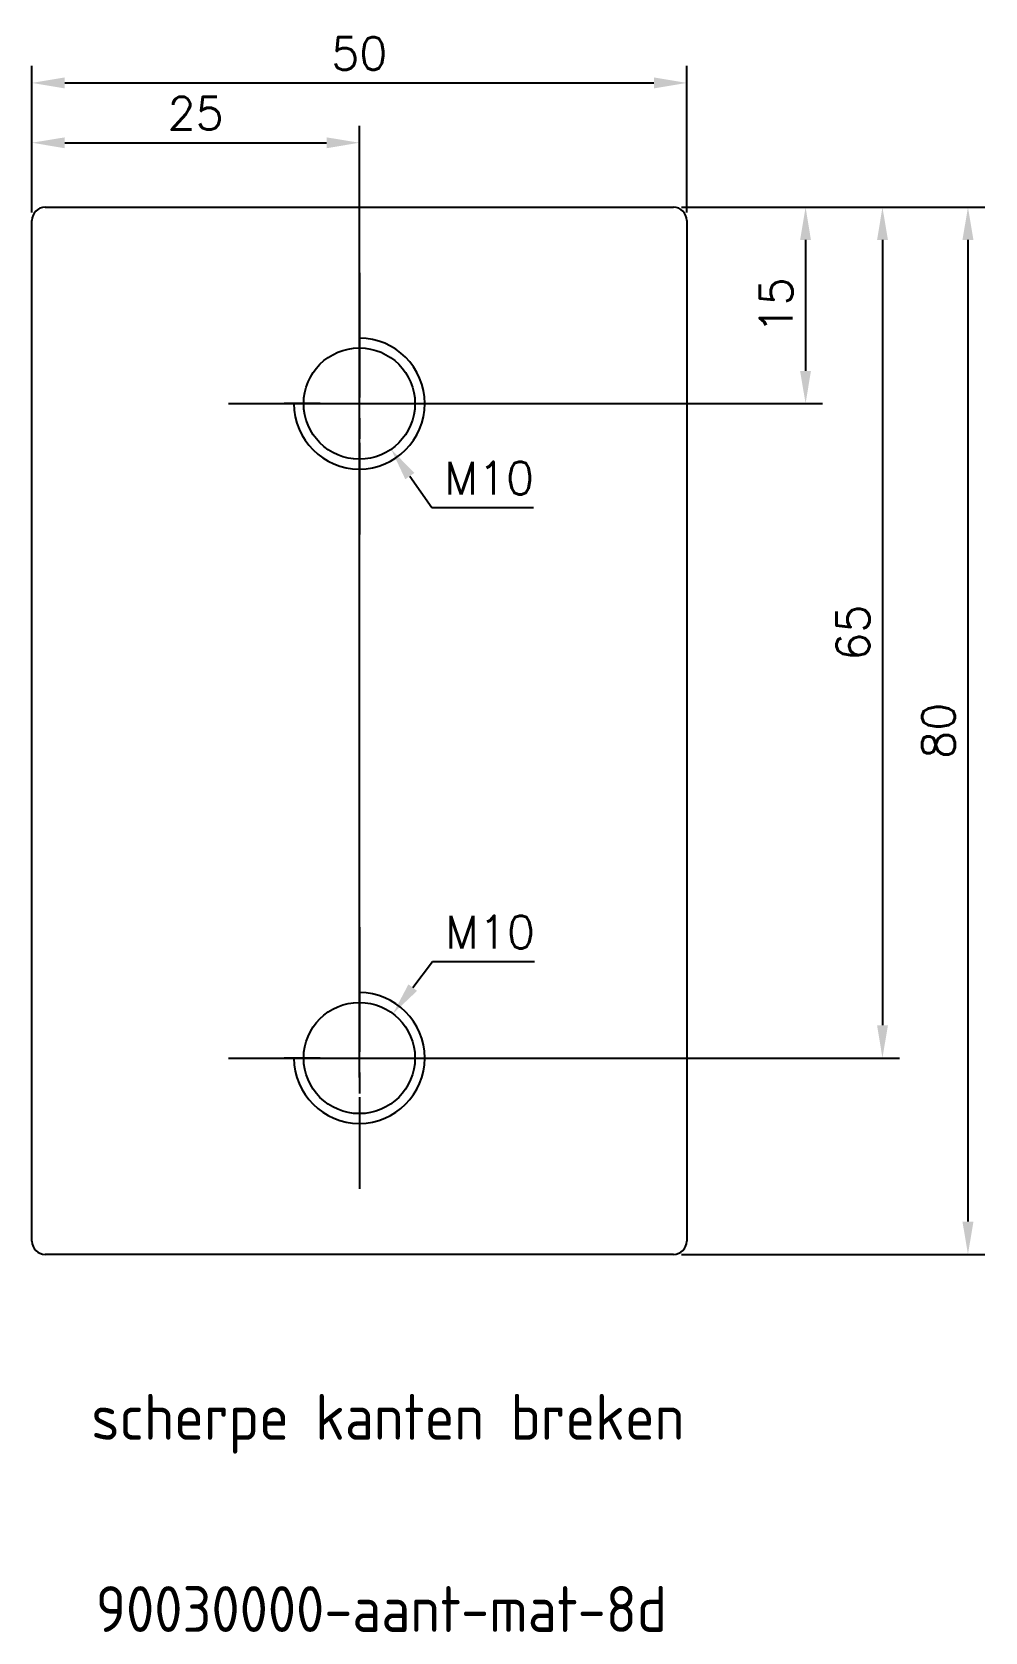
# Model space of a CAD drawing. Extents: x 2756 to 2828, y 46 to 168.
import ezdxf

# ---------------------------------------------------------------- set-up
doc = ezdxf.new("R2010")
doc.units = 0
doc.header["$LTSCALE"] = 0.5
doc.linetypes.add('Aslijn', pattern=[28.575, 19.05, -3.175, 3.175, -3.175])
doc.layers.get('0').update_dxf_attribs({"linetype": 'CONTINUOUS'})
doc.layers.get('DEFPOINTS').update_dxf_attribs({"linetype": 'CONTINUOUS'})
for name, color, linetype in [('50VOL', 13, 'CONTINUOUS'), ('70VOL', 5, 'CONTINUOUS'), ('7A', 4, 'Aslijn'), ('BRANDLIJN', 93, 'CONTINUOUS')]:
    doc.layers.add(name, color=color, linetype=linetype)
doc.styles.add('ROMANS', font='romans.shx')
doc.styles.get("Standard").update_dxf_attribs({"font": 'isocp.shx'})
doc.dimstyles.new('1_OP_01$0', dxfattribs={"dimtxt": 2.5, "dimasz": 2.5, "dimexe": 1.3, "dimexo": 0.6, "dimgap": 1, "dimtad": 1, "dimdec": 1, "dimdsep": 46, "dimtxsty": 'ROMANS', "dimcen": 2.5, "dimclrd": 150, "dimclre": 150, "dimclrt": 5, "dimadec": 0, "dimazin": 0, "dimtfac": 1, "dimtdec": 1, "dimtmove": 0, "dimatfit": 3, "dimfxl": 0, "dimtolj": 1, "dimtzin": 0, "dimarcsym": 0})
doc.dimstyles.new('1_OP_01$3', dxfattribs={"dimtxt": 2.5, "dimasz": 2.5, "dimexe": 1.3, "dimexo": 0.6, "dimgap": 1, "dimtad": 1, "dimtoh": 1, "dimdec": 1, "dimdsep": 46, "dimtxsty": 'ROMANS', "dimcen": -1.5, "dimclrd": 150, "dimclre": 150, "dimclrt": 5, "dimadec": 0, "dimazin": 0, "dimtfac": 1, "dimtdec": 1, "dimtofl": 0, "dimtmove": 0, "dimatfit": 0, "dimfxl": 0, "dimtolj": 1, "dimtzin": 0, "dimarcsym": 0})

# ---------------------------------------------------------------- blocks, each defined once
blk = doc.blocks.new('MA10')
blk.add_circle((0, 0), 4.25)
at = {"color": 3}
blk.add_arc((0, 0), 5, 180, 90, dxfattribs=at)
at = {"layer": '7A'}
for p, q in [((0, 10), (0, -10)), ((-10, 0), (10, 0))]:
    blk.add_line(p, q, dxfattribs=at)
blk = doc.blocks.new('*D2')
at = {"layer": '70VOL', "color": 150, "lineweight": -2}
for p, q in [((2755.58, 154.52), (2755.58, 165.72)), ((2805.58, 154.52), (2805.58, 165.72)), ((2758.08, 164.42), (2803.08, 164.42))]:
    blk.add_line(p, q, dxfattribs=at)
at = {"layer": '70VOL', "color": 150}
for points in [[(2758.08, 164.84), (2758.08, 164), (2755.58, 164.42)], [(2803.08, 164.84), (2803.08, 164), (2805.58, 164.42)]]:
    blk.add_solid(points, dxfattribs=at)
at = {"layer": 'DEFPOINTS', "color": 0}
for p in [(2805.58, 164.42), (2755.58, 153.92), (2805.58, 153.92)]:
    blk.add_point(p, dxfattribs=at)
at = {"layer": '70VOL', "color": 5, "insert": (2780.58, 166.67), "char_height": 2.5, "attachment_point": 5, "style": 'ROMANS'}
blk.add_mtext('\\A1;50', dxfattribs=at)
blk = doc.blocks.new('*D3')
at = {"layer": '70VOL', "color": 150, "lineweight": -2}
for p, q in [((2755.58, 154.52), (2755.58, 161.15)), ((2780.58, 90.52), (2780.58, 161.15)), ((2758.08, 159.85), (2778.08, 159.85))]:
    blk.add_line(p, q, dxfattribs=at)
at = {"layer": '70VOL', "color": 150}
for points in [[(2758.08, 160.26), (2758.08, 159.43), (2755.58, 159.85)], [(2778.08, 160.26), (2778.08, 159.43), (2780.58, 159.85)]]:
    blk.add_solid(points, dxfattribs=at)
at = {"layer": 'DEFPOINTS', "color": 0}
for p in [(2780.58, 159.85), (2755.58, 153.92), (2780.58, 89.92)]:
    blk.add_point(p, dxfattribs=at)
at = {"layer": '70VOL', "color": 5, "insert": (2768.08, 162.1), "char_height": 2.5, "attachment_point": 5, "style": 'ROMANS'}
blk.add_mtext('\\A1;25', dxfattribs=at)
blk = doc.blocks.new('*D4')
at = {"layer": '70VOL', "color": 150, "lineweight": -2}
for p, q in [((2805.18, 154.92), (2815.96, 154.92)), ((2814.66, 152.42), (2814.66, 142.42)), ((2781.18, 139.92), (2815.96, 139.92))]:
    blk.add_line(p, q, dxfattribs=at)
at = {"layer": '70VOL', "color": 150}
for points in [[(2814.24, 152.42), (2815.07, 152.42), (2814.66, 154.92)], [(2814.24, 142.42), (2815.07, 142.42), (2814.66, 139.92)]]:
    blk.add_solid(points, dxfattribs=at)
at = {"layer": 'DEFPOINTS', "color": 0}
for p in [(2804.58, 154.92), (2780.58, 139.92), (2814.66, 139.92)]:
    blk.add_point(p, dxfattribs=at)
at = {"layer": '70VOL', "color": 5, "insert": (2812.41, 147.42), "char_height": 2.5, "attachment_point": 5, "rotation": 90, "style": 'ROMANS'}
blk.add_mtext('\\A1;15', dxfattribs=at)
blk = doc.blocks.new('*D5')
at = {"layer": '70VOL', "color": 150, "lineweight": -2}
for p, q in [((2805.18, 154.92), (2821.83, 154.92)), ((2820.53, 152.42), (2820.53, 92.42)), ((2781.18, 89.92), (2821.83, 89.92))]:
    blk.add_line(p, q, dxfattribs=at)
at = {"layer": '70VOL', "color": 150}
for points in [[(2820.12, 152.42), (2820.95, 152.42), (2820.53, 154.92)], [(2820.12, 92.42), (2820.95, 92.42), (2820.53, 89.92)]]:
    blk.add_solid(points, dxfattribs=at)
at = {"layer": 'DEFPOINTS', "color": 0}
for p in [(2804.58, 154.92), (2780.58, 89.92), (2820.53, 89.92)]:
    blk.add_point(p, dxfattribs=at)
at = {"layer": '70VOL', "color": 5, "insert": (2818.28, 122.42), "char_height": 2.5, "attachment_point": 5, "rotation": 90, "style": 'ROMANS'}
blk.add_mtext('\\A1;65', dxfattribs=at)
blk = doc.blocks.new('*D6')
at = {"layer": '70VOL', "color": 150, "lineweight": -2}
for p, q in [((2805.18, 154.92), (2828.36, 154.92)), ((2827.06, 152.42), (2827.06, 77.42)), ((2805.18, 74.92), (2828.36, 74.92))]:
    blk.add_line(p, q, dxfattribs=at)
at = {"layer": '70VOL', "color": 150}
for points in [[(2826.64, 152.42), (2827.48, 152.42), (2827.06, 154.92)], [(2826.64, 77.42), (2827.48, 77.42), (2827.06, 74.92)]]:
    blk.add_solid(points, dxfattribs=at)
at = {"layer": 'DEFPOINTS', "color": 0}
for p in [(2804.58, 154.92), (2804.58, 74.92), (2827.06, 74.92)]:
    blk.add_point(p, dxfattribs=at)
at = {"layer": '70VOL', "color": 5, "insert": (2824.81, 114.92), "char_height": 2.5, "attachment_point": 5, "rotation": 90, "style": 'ROMANS'}
blk.add_mtext('\\A1;80', dxfattribs=at)
blk = doc.blocks.new('*D7')
at = {"layer": '70VOL', "color": 150, "lineweight": -2}
for p, q in [((2780.58, 142.92), (2780.58, 145.67)), ((2780.58, 138.42), (2780.58, 141.42)), ((2777.58, 139.92), (2774.83, 139.92)), ((2779.08, 139.92), (2782.08, 139.92)), ((2783.58, 139.92), (2786.33, 139.92)), ((2780.58, 136.92), (2780.58, 134.17)), ((2784.44, 134.38), (2786.11, 131.98)), ((2786.11, 131.98), (2793.89, 131.98))]:
    blk.add_line(p, q, dxfattribs=at)
at = {"layer": '70VOL', "color": 150}
blk.add_solid([(2784.78, 134.62), (2784.09, 134.14), (2783.01, 136.43)], dxfattribs=at)
at = {"layer": 'DEFPOINTS', "color": 0}
for p in [(2778.16, 143.41), (2783.01, 136.43)]:
    blk.add_point(p, dxfattribs=at)
at = {"layer": '70VOL', "color": 5, "insert": (2790.5, 134.23), "char_height": 2.5, "attachment_point": 5, "style": 'ROMANS'}
blk.add_mtext('\\A1;M10', dxfattribs=at)
blk = doc.blocks.new('*D8')
at = {"layer": '70VOL', "color": 150, "lineweight": -2}
for p, q in [((2784.66, 95.3), (2786.17, 97.29)), ((2786.17, 97.29), (2793.96, 97.29)), ((2780.58, 92.92), (2780.58, 95.67)), ((2780.58, 88.42), (2780.58, 91.42)), ((2777.58, 89.92), (2774.83, 89.92)), ((2779.08, 89.92), (2782.08, 89.92)), ((2783.58, 89.92), (2786.33, 89.92)), ((2780.58, 86.92), (2780.58, 84.17))]:
    blk.add_line(p, q, dxfattribs=at)
at = {"layer": '70VOL', "color": 150}
blk.add_solid([(2784.33, 95.55), (2784.99, 95.05), (2783.15, 93.31)], dxfattribs=at)
at = {"layer": 'DEFPOINTS', "color": 0}
for p in [(2783.15, 93.31), (2778.01, 86.54)]:
    blk.add_point(p, dxfattribs=at)
at = {"layer": '70VOL', "color": 5, "insert": (2790.56, 99.54), "char_height": 2.5, "attachment_point": 5, "style": 'ROMANS'}
blk.add_mtext('\\A1;M10', dxfattribs=at)

msp = doc.modelspace()

# ---------------------------------------------------------------- linework, layer by layer
at = {"layer": '50VOL'}
for p, q in [((2756.58, 154.92), (2804.58, 154.92)), ((2755.58, 75.92), (2755.58, 153.92)), ((2805.58, 153.92), (2805.58, 75.92)), ((2804.58, 74.92), (2756.58, 74.92))]:
    msp.add_line(p, q, dxfattribs=at)
for centre, start, end in [((2756.58, 153.92), 90, 180), ((2804.58, 153.92), 0, 90), ((2756.58, 75.92), 180, 270), ((2804.58, 75.92), 270, 0)]:
    msp.add_arc(centre, 1, start, end, dxfattribs=at)

# ---------------------------------------------------------------- block references
for p in [(2780.58, 139.92), (2780.58, 89.92)]:
    msp.add_blockref('MA10', p, dxfattribs=at)

# ---------------------------------------------------------------- texts
at = {"layer": '70VOL'}
msp.add_text('scherpe kanten breken', height=3.5, dxfattribs=at).set_placement((2760.11, 60.75))
at = {"layer": 'BRANDLIJN', "ltscale": 0.05}
msp.add_text('90030000-aant-mat-8d', height=3.5, dxfattribs=at).set_placement((2760.45, 46.07, 5.4))

# ---------------------------------------------------------------- dimensions: what is measured, and where the dimension line sits
at = {"layer": '70VOL'}
for base, p2, picture, middle in [((2805.58, 164.42), (2805.58, 153.92), '*D2', (2780.58, 166.67)), ((2780.58, 159.85), (2780.58, 89.92), '*D3', (2768.08, 162.1))]:
    dim = msp.add_linear_dim(base=base, p1=(2755.58, 153.92), p2=p2, dimstyle='1_OP_01$0', dxfattribs=at)
    dim.commit()
    dim.dimension.update_dxf_attribs({"geometry": picture, "text_midpoint": middle})
for base, p2, picture, middle in [((2814.66, 139.92), (2780.58, 139.92), '*D4', (2812.41, 147.42)), ((2820.53, 89.92), (2780.58, 89.92), '*D5', (2818.28, 122.42)), ((2827.06, 74.92), (2804.58, 74.92), '*D6', (2824.81, 114.92))]:
    dim = msp.add_linear_dim(base=base, p1=(2804.58, 154.92), p2=p2, angle=90, dimstyle='1_OP_01$0', dxfattribs=at)
    dim.commit()
    dim.dimension.update_dxf_attribs({"geometry": picture, "text_midpoint": middle})
for p1, p2, picture, middle in [((2778.16, 143.41), (2783.01, 136.43), '*D7', (2790.5, 131.98)), ((2778.01, 86.54), (2783.15, 93.31), '*D8', (2790.56, 97.29))]:
    dim = msp.add_diameter_dim_2p(p1=p1, p2=p2, text='M10', dimstyle='1_OP_01$3', dxfattribs=at)
    dim.commit()
    dim.dimension.update_dxf_attribs({"geometry": picture, "text_midpoint": middle, "dimtype": 163})

doc.saveas('drawing.dxf')
